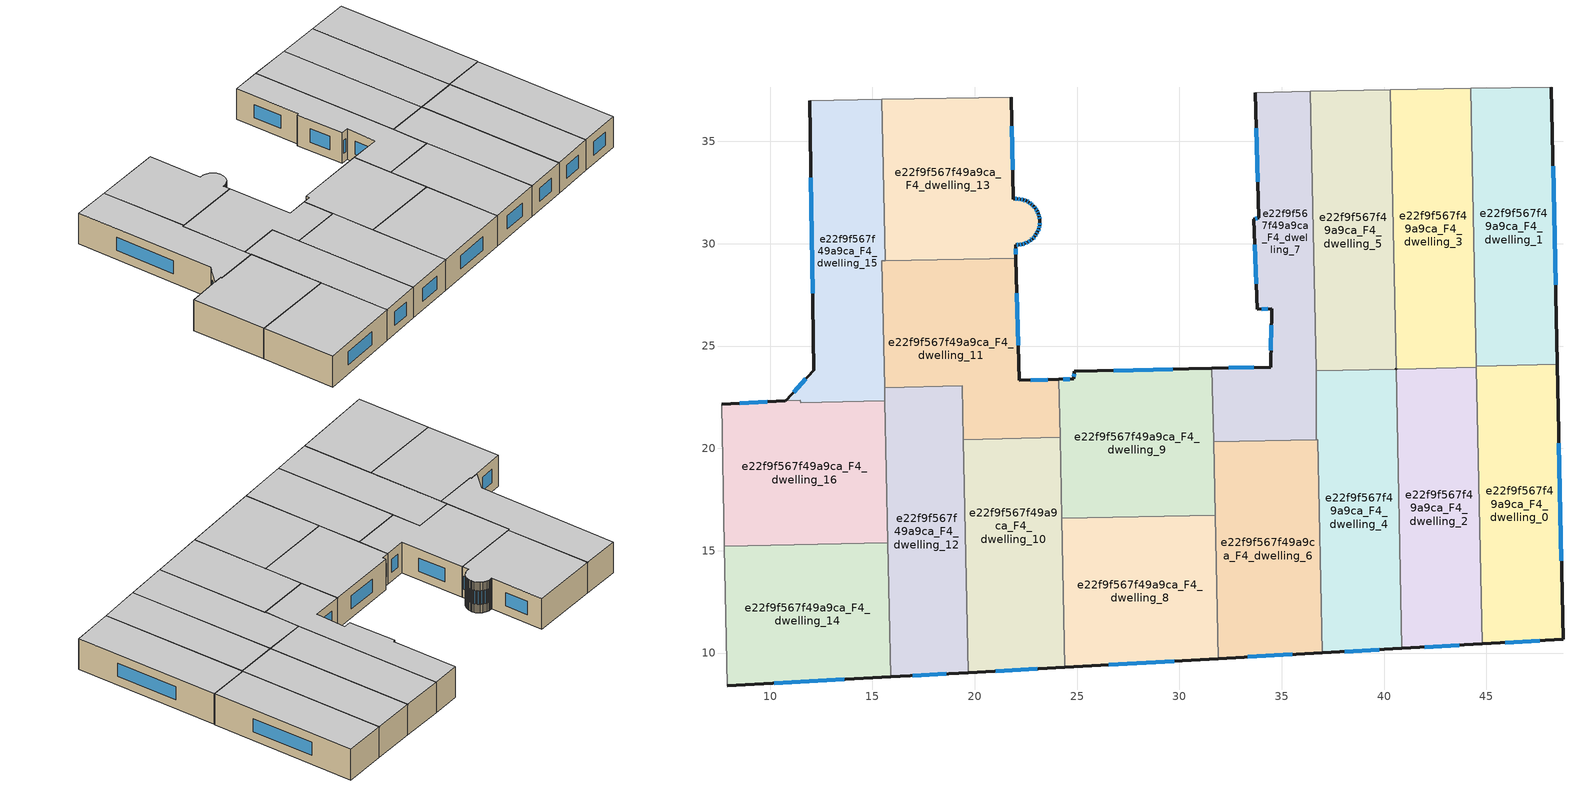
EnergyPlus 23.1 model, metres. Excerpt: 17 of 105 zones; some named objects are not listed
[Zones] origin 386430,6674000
e22f9f567f49a9ca_F4_dwelling_0
 floor to e22f9f567f49a9ca_F3_dwelling_0 (EU_floor_Construction): 48.46,24.1 48.74,10.67 44.79,10.45 44.51,23.95 44.51,24.02 z12
 wall outside (EU_wall_Construction): 44.79,10.45 48.74,10.67 48.46,24.1 z12:15
 wall to e22f9f567f49a9ca_F4_dwelling_2 (EU_wall_Construction): 44.51,23.95 44.79,10.45 z12:15
 wall to e22f9f567f49a9ca_F4_dwelling_3 (EU_wall_Construction): 44.51,24.02 44.51,23.95 z12:15
 wall to e22f9f567f49a9ca_F4_dwelling_1 (EU_wall_Construction): 48.46,24.1 44.51,24.02 z12:15
 window (EU_Window_Construction): 48.66,14.51 48.54,20.26 / 45.92,10.51 47.61,10.61 z12.86:14.14
 ceiling to e22f9f567f49a9ca_F5_dwelling_0 (EU_floor_Construction): 48.74,10.67 48.46,24.1 44.51,24.02 44.51,23.95 44.79,10.45 z15
e22f9f567f49a9ca_F4_dwelling_1
 floor to e22f9f567f49a9ca_F3_dwelling_1 (EU_floor_Construction): 48.17,37.66 48.46,24.13 48.46,24.1 44.51,24.02 44.51,24.05 44.22,37.59 z12
 wall outside (EU_wall_Construction): 48.46,24.1 48.46,24.13 48.17,37.66 z12:15
 wall to e22f9f567f49a9ca_F4_dwelling_3 (EU_wall_Construction): 44.22,37.59 44.51,24.05 44.51,24.02 z12:15
 wall adiabatic (EU_wall_Construction): 48.17,37.66 44.22,37.59 z12:15
 window (EU_Window_Construction): 48.37,28 48.25,33.79 z12.86:14.14
 ceiling to e22f9f567f49a9ca_F5_dwelling_1 (EU_floor_Construction): 48.46,24.1 48.46,24.13 48.17,37.66 44.22,37.59 44.51,24.05 44.51,24.02 z15
e22f9f567f49a9ca_F4_dwelling_10
 floor to e22f9f567f49a9ca_F3_dwelling_10 (EU_floor_Construction): 24.11,23.37 24.41,9.31 19.68,9.05 19.45,20.43 24.17,20.53 z12
 wall outside (EU_wall_Construction): 19.68,9.05 24.41,9.31 z12:15
 wall to e22f9f567f49a9ca_F4_dwelling_11 (EU_wall_Construction): 24.11,23.37 24.17,20.53 19.45,20.43 z12:15
 wall to e22f9f567f49a9ca_F4_dwelling_12 (EU_wall_Construction): 19.44,20.43 19.68,9.05 z12:15
 wall to e22f9f567f49a9ca_F4_dwelling_8 (EU_wall_Construction): 24.41,9.31 24.25,16.58 z12:15
 wall to e22f9f567f49a9ca_F4_dwelling_9 (EU_wall_Construction): 24.25,16.58 24.17,20.53 24.11,23.37 z12:15
 window (EU_Window_Construction): 21.03,9.12 23.06,9.24 z12.86:14.14
 ceiling to e22f9f567f49a9ca_F5_dwelling_10 (EU_floor_Construction): 24.41,9.31 24.11,23.37 24.17,20.53 19.45,20.43 19.68,9.05 z15
e22f9f567f49a9ca_F4_dwelling_11
 floor to e22f9f567f49a9ca_F3_dwelling_11 (EU_floor_Construction): 22.01,29.3 22.17,23.32 24.11,23.37 24.17,20.53 19.45,20.43 19.39,23.05 15.59,22.97 15.46,29.16 z12
 wall outside (EU_wall_Construction): 24.11,23.37 22.17,23.32 22.01,29.3 z12:15
 wall to e22f9f567f49a9ca_F4_dwelling_12 (EU_wall_Construction): 15.59,22.97 19.39,23.05 19.44,20.44 z12:15
 wall to e22f9f567f49a9ca_F4_dwelling_15 (EU_wall_Construction): 15.61,29.16 15.46,29.16 15.59,22.97 z12:15
 wall to e22f9f567f49a9ca_F4_dwelling_13 (EU_wall_Construction): 22.01,29.3 15.61,29.16 z12:15
 window (EU_Window_Construction): 22.12,25.03 22.06,27.59 / 23.56,23.36 22.72,23.34 z12.86:14.14
 ceiling to e22f9f567f49a9ca_F5_dwelling_11 (EU_floor_Construction): 24.17,20.53 24.11,23.37 22.17,23.32 22.01,29.3 15.46,29.16 15.59,22.97 19.39,23.05 19.45,20.43 z15
e22f9f567f49a9ca_F4_dwelling_12
 floor to e22f9f567f49a9ca_F3_dwelling_12 (EU_floor_Construction): 19.39,23.05 19.68,9.05 15.89,8.84 15.59,22.97 z12
 wall outside (EU_wall_Construction): 15.89,8.84 19.68,9.05 z12:15
 wall to e22f9f567f49a9ca_F4_dwelling_16 (EU_wall_Construction): 15.61,22.33 15.75,15.39 z12:15
 wall to e22f9f567f49a9ca_F4_dwelling_14 (EU_wall_Construction): 15.75,15.39 15.89,8.84 z12:15
 wall to e22f9f567f49a9ca_F4_dwelling_15 (EU_wall_Construction): 15.59,22.97 15.6,22.33 z12:15
 window (EU_Window_Construction): 16.97,8.9 18.6,8.99 z12.86:14.14
 ceiling to e22f9f567f49a9ca_F5_dwelling_12 (EU_floor_Construction): 19.68,9.05 19.39,23.05 15.59,22.97 15.89,8.84 z15
e22f9f567f49a9ca_F4_dwelling_13
 floor to e22f9f567f49a9ca_F3_dwelling_13 (EU_floor_Construction): 21.78,37.17 21.89,32.18 21.94,32.19 22.09,32.2 22.23,32.18 22.38,32.15 22.51,32.1 22.64,32.03 22.76,31.94 22.87,31.84 22.96,31.73 23.04,31.6 23.1,31.47 23.15,31.33 23.17,31.18 23.17,31.12 23.18,31.04 23.16,30.89 23.13,30.75 23.08,30.61 23.01,30.48 22.92,30.36 22.82,30.25 22.71,30.16 22.58,30.08 22.45,30.02 22.31,29.97 22.16,29.95 22.02,29.95 21.99,29.95 22.01,29.3 15.61,29.16 15.45,37.05 z12
 wall outside (EU_wall_Construction): 22.01,29.3 21.99,29.95 22.02,29.95 22.16,29.95 22.31,29.97 22.45,30.02 22.58,30.08 22.71,30.16 22.82,30.25 22.92,30.36 23.01,30.48 23.08,30.61 23.13,30.75 23.16,30.89 23.18,31.04 23.17,31.12 23.17,31.18 23.15,31.33 23.1,31.47 23.04,31.6 22.96,31.73 22.87,31.84 22.76,31.94 22.64,32.03 22.51,32.1 22.38,32.15 22.23,32.18 22.09,32.2 21.94,32.19 21.89,32.18 21.78,37.17 z12:15
 wall to e22f9f567f49a9ca_F4_dwelling_15 (EU_wall_Construction): 15.45,37.05 15.61,29.16 z12:15
 wall adiabatic (EU_wall_Construction): 21.78,37.17 15.45,37.05 z12:15
 window (EU_Window_Construction): 21.86,33.61 21.81,35.74 / 22.04,32.19 21.98,32.19 / 22.19,32.18 22.13,32.19 / 22.33,32.16 22.27,32.17 / 22.47,32.11 22.41,32.13 / 22.61,32.05 22.55,32.08 / 22.73,31.97 22.68,32 / 22.84,31.87 22.79,31.91 / 22.94,31.76 22.9,31.81 / 23.02,31.64 22.99,31.69 / 23.09,31.51 23.06,31.56 / 23.13,31.37 23.12,31.43 / 23.16,31.22 23.15,31.29 / 23.17,30.93 23.17,30.99 / 23.14,30.79 23.15,30.85 / 23.09,30.65 23.11,30.71 / 23.03,30.52 23.06,30.57 / 22.95,30.39 22.98,30.44 / 22.85,30.28 22.89,30.33 / 22.74,30.18 22.79,30.22 / 22.62,30.1 22.67,30.13 / 22.49,30.04 22.55,30.06 / 22.35,29.99 22.41,30.01 / 22.21,29.96 22.27,29.97 / 22.06,29.95 22.12,29.95 / 22.01,29.48 22,29.76 z12.86:14.14
 ceiling to e22f9f567f49a9ca_F5_dwelling_13 (EU_floor_Construction): 22.58,30.08 22.71,30.16 22.82,30.25 22.92,30.36 23.01,30.48 23.08,30.61 23.13,30.75 23.16,30.89 23.18,31.04 23.17,31.12 23.17,31.18 23.15,31.33 23.1,31.47 23.04,31.6 22.96,31.73 22.87,31.84 22.76,31.94 22.64,32.03 22.51,32.1 22.38,32.15 22.23,32.18 22.09,32.2 21.94,32.19 21.89,32.18 21.78,37.17 15.45,37.05 15.61,29.16 22.01,29.3 21.99,29.95 22.02,29.95 22.16,29.95 22.31,29.97 22.45,30.02 z15
e22f9f567f49a9ca_F4_dwelling_14
 floor to e22f9f567f49a9ca_F3_dwelling_14 (EU_floor_Construction): 15.75,15.39 15.89,8.84 7.91,8.39 7.77,15.22 z12
 wall outside (EU_wall_Construction): 7.91,8.39 15.89,8.84 z12:15
 wall adiabatic (EU_wall_Construction): 7.77,15.22 7.91,8.39 z12:15
 wall to e22f9f567f49a9ca_F4_dwelling_16 (EU_wall_Construction): 15.75,15.39 7.77,15.22 z12:15
 window (EU_Window_Construction): 10.19,8.52 13.61,8.71 z12.86:14.14
 ceiling to e22f9f567f49a9ca_F5_dwelling_14 (EU_floor_Construction): 15.89,8.84 15.75,15.39 7.77,15.22 7.91,8.39 z15
e22f9f567f49a9ca_F4_dwelling_15
 floor to e22f9f567f49a9ca_F3_dwelling_15 (EU_floor_Construction): 15.45,37.05 15.61,29.16 15.46,29.16 15.6,22.33 11.48,22.24 11.48,22.36 10.75,22.33 12.14,23.83 11.93,36.98 z12
 wall outside (EU_wall_Construction): 11.93,36.98 12.14,23.83 10.75,22.33 z12:15
 wall adiabatic (EU_wall_Construction): 15.45,37.05 11.93,36.98 z12:15
 wall to e22f9f567f49a9ca_F4_dwelling_16 (EU_wall_Construction): 10.75,22.33 11.48,22.36 11.48,22.24 / 11.49,22.24 15.6,22.33 z12:15
 window (EU_Window_Construction): 11.99,33.23 12.08,27.59 / 11.74,23.4 11.15,22.76 z12.86:14.14
 ceiling to e22f9f567f49a9ca_F5_dwelling_15 (EU_floor_Construction): 15.6,22.33 15.46,29.16 15.61,29.16 15.45,37.05 11.93,36.98 12.14,23.83 10.75,22.33 11.48,22.36 11.48,22.24 z15
e22f9f567f49a9ca_F4_dwelling_16
 floor to e22f9f567f49a9ca_F3_dwelling_16 (EU_floor_Construction): 15.61,22.33 15.75,15.39 7.77,15.22 7.62,22.16 11.48,22.36 11.49,22.24 z12
 wall outside (EU_wall_Construction): 10.75,22.33 7.62,22.16 z12:15
 wall adiabatic (EU_wall_Construction): 7.62,22.16 7.77,15.22 z12:15
 window (EU_Window_Construction): 9.86,22.28 8.52,22.21 z12.86:14.14
 ceiling to e22f9f567f49a9ca_F5_dwelling_16 (EU_floor_Construction): 15.75,15.39 15.61,22.33 11.49,22.24 11.48,22.36 7.62,22.16 7.77,15.22 z15
e22f9f567f49a9ca_F4_dwelling_2
 floor to e22f9f567f49a9ca_F3_dwelling_2 (EU_floor_Construction): 44.51,23.95 44.79,10.45 40.87,10.23 40.59,23.87 z12
 wall outside (EU_wall_Construction): 40.87,10.23 44.79,10.45 z12:15
 wall to e22f9f567f49a9ca_F4_dwelling_4 (EU_wall_Construction): 40.58,23.87 40.87,10.23 z12:15
 wall to e22f9f567f49a9ca_F4_dwelling_3 (EU_wall_Construction): 44.51,23.95 40.59,23.87 z12:15
 window (EU_Window_Construction): 41.99,10.29 43.67,10.39 z12.86:14.14
 ceiling to e22f9f567f49a9ca_F5_dwelling_2 (EU_floor_Construction): 44.79,10.45 44.51,23.95 40.59,23.87 40.87,10.23 z15
e22f9f567f49a9ca_F4_dwelling_3
 floor to e22f9f567f49a9ca_F3_dwelling_3 (EU_floor_Construction): 44.22,37.59 44.51,24.05 44.51,24.02 44.51,23.95 40.58,23.87 40.58,23.93 40.3,37.51 z12
 wall outside (EU_wall_Construction): 40.58,23.9 40.58,23.87 z12:15
 wall adiabatic (EU_wall_Construction): 44.22,37.59 40.3,37.51 z12:15
 wall to e22f9f567f49a9ca_F4_dwelling_5 (EU_wall_Construction): 40.3,37.51 40.58,23.93 40.58,23.9 z12:15
 ceiling to e22f9f567f49a9ca_F5_dwelling_3 (EU_floor_Construction): 44.51,23.95 44.51,24.02 44.51,24.05 44.22,37.59 40.3,37.51 40.58,23.93 40.58,23.87 z15
e22f9f567f49a9ca_F4_dwelling_4
 floor to e22f9f567f49a9ca_F3_dwelling_4 (EU_floor_Construction): 40.58,23.87 40.87,10.23 36.97,10.01 36.75,20.43 36.68,20.43 36.68,21.88 36.68,23.79 z12
 wall outside (EU_wall_Construction): 36.97,10.01 40.87,10.23 z12:15
 wall to e22f9f567f49a9ca_F4_dwelling_6 (EU_wall_Construction): 36.68,20.43 36.75,20.43 36.97,10.01 z12:15
 wall to e22f9f567f49a9ca_F4_dwelling_7 (EU_wall_Construction): 36.68,23.79 36.68,21.88 36.68,20.43 z12:15
 wall to e22f9f567f49a9ca_F4_dwelling_5 (EU_wall_Construction): 40.58,23.87 36.68,23.79 z12:15
 window (EU_Window_Construction): 38.08,10.08 39.75,10.17 z12.86:14.14
 ceiling to e22f9f567f49a9ca_F5_dwelling_4 (EU_floor_Construction): 40.87,10.23 40.58,23.87 36.68,23.79 36.68,21.88 36.68,20.43 36.75,20.43 36.97,10.01 z15
e22f9f567f49a9ca_F4_dwelling_5
 floor to e22f9f567f49a9ca_F3_dwelling_5 (EU_floor_Construction): 40.3,37.51 40.58,23.9 40.58,23.87 36.68,23.79 36.39,37.44 z12
 wall outside (EU_wall_Construction): 40.58,23.87 40.58,23.9 z12:15
 wall to e22f9f567f49a9ca_F4_dwelling_7 (EU_wall_Construction): 36.39,37.44 36.68,23.79 z12:15
 wall adiabatic (EU_wall_Construction): 40.3,37.51 36.39,37.44 z12:15
 ceiling to e22f9f567f49a9ca_F5_dwelling_5 (EU_floor_Construction): 40.58,23.87 40.58,23.9 40.3,37.51 36.39,37.44 36.68,23.79 z15
e22f9f567f49a9ca_F4_dwelling_6
 floor to e22f9f567f49a9ca_F3_dwelling_6 (EU_floor_Construction): 36.75,20.43 36.97,10.01 31.89,9.73 31.66,20.33 z12
 wall outside (EU_wall_Construction): 31.89,9.73 36.97,10.01 z12:15
 wall to e22f9f567f49a9ca_F4_dwelling_8 (EU_wall_Construction): 31.74,16.74 31.89,9.73 z12:15
 wall to e22f9f567f49a9ca_F4_dwelling_7 (EU_wall_Construction): 36.68,20.43 31.66,20.33 z12:15
 wall to e22f9f567f49a9ca_F4_dwelling_9 (EU_wall_Construction): 31.67,20.33 31.74,16.74 z12:15
 window (EU_Window_Construction): 33.34,9.81 35.52,9.93 z12.86:14.14
 ceiling to e22f9f567f49a9ca_F5_dwelling_6 (EU_floor_Construction): 36.97,10.01 36.75,20.43 31.66,20.33 31.89,9.73 z15
e22f9f567f49a9ca_F4_dwelling_7
 floor to e22f9f567f49a9ca_F3_dwelling_7 (EU_floor_Construction): 36.39,37.44 36.68,23.79 36.68,21.88 36.68,20.43 31.66,20.33 31.59,23.91 34.46,23.98 34.5,26.82 33.81,26.79 33.63,31.21 33.86,31.27 33.71,37.39 z12
 wall outside (EU_wall_Construction): 33.71,37.39 33.86,31.27 33.63,31.21 33.81,26.79 34.5,26.82 34.46,23.98 31.59,23.91 z12:15
 wall adiabatic (EU_wall_Construction): 36.39,37.44 33.71,37.39 z12:15
 wall to e22f9f567f49a9ca_F4_dwelling_9 (EU_wall_Construction): 31.59,23.91 31.66,20.33 z12:15
 window (EU_Window_Construction): 33.64,23.96 32.41,23.93 / 34.49,26.01 34.47,24.79 / 34.01,26.8 34.3,26.81 / 33.68,29.94 33.76,28.05 / 33.8,31.25 33.7,31.22 / 33.75,35.64 33.82,33.02 z12.86:14.14
 ceiling to e22f9f567f49a9ca_F5_dwelling_7 (EU_floor_Construction): 36.68,20.43 36.68,21.88 36.68,23.79 36.39,37.44 33.71,37.39 33.86,31.27 33.63,31.21 33.81,26.79 34.5,26.82 34.46,23.98 31.59,23.91 31.66,20.33 z15
e22f9f567f49a9ca_F4_dwelling_8
 floor to e22f9f567f49a9ca_F3_dwelling_8 (EU_floor_Construction): 31.74,16.74 31.89,9.73 24.41,9.31 24.25,16.58 z12
 wall outside (EU_wall_Construction): 24.41,9.31 31.89,9.73 z12:15
 wall to e22f9f567f49a9ca_F4_dwelling_9 (EU_wall_Construction): 31.74,16.74 24.25,16.58 z12:15
 window (EU_Window_Construction): 26.54,9.43 29.75,9.61 z12.86:14.14
 ceiling to e22f9f567f49a9ca_F5_dwelling_8 (EU_floor_Construction): 31.89,9.73 31.74,16.74 24.25,16.58 24.41,9.31 z15
e22f9f567f49a9ca_F4_dwelling_9
 floor to e22f9f567f49a9ca_F3_dwelling_9 (EU_floor_Construction): 31.59,23.91 31.74,16.74 24.25,16.58 24.11,23.37 24.84,23.39 24.86,23.76 z12
 wall outside (EU_wall_Construction): 31.59,23.91 24.86,23.76 24.84,23.39 24.11,23.37 z12:15
 window (EU_Window_Construction): 24.63,23.39 24.32,23.38 / 24.86,23.66 24.84,23.5 / 29.67,23.87 26.78,23.8 z12.86:14.14
 ceiling to e22f9f567f49a9ca_F5_dwelling_9 (EU_floor_Construction): 31.74,16.74 31.59,23.91 24.86,23.76 24.84,23.39 24.11,23.37 24.25,16.58 z15
[Building]
EU S2 Campaign: North Axis=0; Terrain=City; Solar Distribution=FullExterior
[Site:Location]
Helsinki-Vantaa.AP: Latitude=60.317; Longitude=24.963; Time Zone=2; Elevation=54.6
[SizingPeriod:WeatherFileDays]
AnnualSizingPeriod: Begin Month=1; Begin Day of Month=1; End Month=12; End Day of Month=31; Day of Week for Start Day=Monday; Use Weather File Daylight Saving Period=No; Use Weather File Rain and Snow Indicators=No
[MATERIAL]
EU_InternalMass_Material: Roughness=MediumRough; Thickness=0.1; Conductivity=1; Density=1800; Specific Heat=900; Thermal Absorptance=0.9; Solar Absorptance=0.7; Visible Absorptance=0.7
[MATERIAL:NOMASS] Roughness=MediumRough; Thermal Absorptance=0.9; Solar Absorptance=0.7; Visible Absorptance=0.7
Name | Thermal Resistance
EU_wall_NoMass | 1.10183
EU_floor_NoMass | 1.70606
[WINDOWMATERIAL:SIMPLEGLAZINGSYSTEM]
EU_Window_SimpleGlazing: UFactor=3.11035; Solar Heat Gain Coefficient=0.8; Visible Transmittance=0.8
[CONSTRUCTION]
EU_wall_Construction: EU_wall_NoMass
EU_floor_Construction: EU_floor_NoMass
EU_Window_Construction: EU_Window_SimpleGlazing
EU_InternalMass_Construction: EU_InternalMass_Material
[ZONE] Type=1; Multiplier=1; Ceiling Height=autocalculate; Floor Area=autocalculate; Part of Total Floor Area=Yes
Name | Volume
e22f9f567f49a9ca_F4_dwelling_0 | 159.962
e22f9f567f49a9ca_F4_dwelling_1 | 160.707
e22f9f567f49a9ca_F4_dwelling_10 | 160.325
e22f9f567f49a9ca_F4_dwelling_11; e22f9f567f49a9ca_F4_dwelling_6 | 160.326
e22f9f567f49a9ca_F4_dwelling_12 | 160.33
e22f9f567f49a9ca_F4_dwelling_13 | 156.787
e22f9f567f49a9ca_F4_dwelling_14 | 160.334
e22f9f567f49a9ca_F4_dwelling_15 | 157.259
e22f9f567f49a9ca_F4_dwelling_16 | 166.904
e22f9f567f49a9ca_F4_dwelling_2 | 159.842
e22f9f567f49a9ca_F4_dwelling_3 | 160.712
e22f9f567f49a9ca_F4_dwelling_4 | 161.061
e22f9f567f49a9ca_F4_dwelling_5 | 159.957
e22f9f567f49a9ca_F4_dwelling_7 | 160.003
e22f9f567f49a9ca_F4_dwelling_8 | 160.324
e22f9f567f49a9ca_F4_dwelling_9 | 160.307
[INTERNALMASS] Construction=EU_InternalMass_Construction
Name | Zone or ZoneList | Surface Area
e22f9f567f49a9ca_F4_dwelling_0_EU_InternalMass | e22f9f567f49a9ca_F4_dwelling_0 | 53.3213
e22f9f567f49a9ca_F4_dwelling_1_EU_InternalMass | e22f9f567f49a9ca_F4_dwelling_1 | 53.5681
e22f9f567f49a9ca_F4_dwelling_2_EU_InternalMass | e22f9f567f49a9ca_F4_dwelling_2 | 53.3166
e22f9f567f49a9ca_F4_dwelling_3_EU_InternalMass | e22f9f567f49a9ca_F4_dwelling_3 | 53.5705
e22f9f567f49a9ca_F4_dwelling_4_EU_InternalMass | e22f9f567f49a9ca_F4_dwelling_4 | 53.6822
e22f9f567f49a9ca_F4_dwelling_5_EU_InternalMass | e22f9f567f49a9ca_F4_dwelling_5 | 53.3189
e22f9f567f49a9ca_F4_dwelling_6_EU_InternalMass | e22f9f567f49a9ca_F4_dwelling_6 | 53.4411
e22f9f567f49a9ca_F4_dwelling_7_EU_InternalMass | e22f9f567f49a9ca_F4_dwelling_7 | 53.3343
e22f9f567f49a9ca_F4_dwelling_8_EU_InternalMass | e22f9f567f49a9ca_F4_dwelling_8 | 53.4401
e22f9f567f49a9ca_F4_dwelling_9_EU_InternalMass | e22f9f567f49a9ca_F4_dwelling_9 | 53.4379
e22f9f567f49a9ca_F4_dwelling_10_EU_InternalMass | e22f9f567f49a9ca_F4_dwelling_10 | 53.4448
e22f9f567f49a9ca_F4_dwelling_11_EU_InternalMass | e22f9f567f49a9ca_F4_dwelling_11 | 53.4419
e22f9f567f49a9ca_F4_dwelling_12_EU_InternalMass | e22f9f567f49a9ca_F4_dwelling_12 | 53.4489
e22f9f567f49a9ca_F4_dwelling_13_EU_InternalMass | e22f9f567f49a9ca_F4_dwelling_13 | 52.26
e22f9f567f49a9ca_F4_dwelling_14_EU_InternalMass | e22f9f567f49a9ca_F4_dwelling_14 | 53.4445
e22f9f567f49a9ca_F4_dwelling_15_EU_InternalMass | e22f9f567f49a9ca_F4_dwelling_15 | 52.4321
e22f9f567f49a9ca_F4_dwelling_16_EU_InternalMass | e22f9f567f49a9ca_F4_dwelling_16 | 55.6361
[OTHEREQUIPMENT] Fuel Type=Electricity; Design Level Calculation Method=Watts/Area; Power per Zone Floor Area=1; Fraction Latent=0; Fraction Radiant=0; Fraction Lost=0; Carbon Dioxide Generation Rate=0; EndUse Subcategory=EU_Step8_InternalGains
Name | Zone or ZoneList or Space or SpaceList | Schedule
EU_Step8_InternalGain_e22f9f567f49a9ca_F4_dwelling_0_f000 | e22f9f567f49a9ca_F4_dwelling_0 | EU_Step8_GainSchedule_e22f9f567f49a9ca_F4_dwelling_0_f000
EU_Step8_InternalGain_e22f9f567f49a9ca_F4_dwelling_1_f000 | e22f9f567f49a9ca_F4_dwelling_1 | EU_Step8_GainSchedule_e22f9f567f49a9ca_F4_dwelling_1_f000
EU_Step8_InternalGain_e22f9f567f49a9ca_F4_dwelling_2_f000 | e22f9f567f49a9ca_F4_dwelling_2 | EU_Step8_GainSchedule_e22f9f567f49a9ca_F4_dwelling_2_f000
EU_Step8_InternalGain_e22f9f567f49a9ca_F4_dwelling_3_f000 | e22f9f567f49a9ca_F4_dwelling_3 | EU_Step8_GainSchedule_e22f9f567f49a9ca_F4_dwelling_3_f000
EU_Step8_InternalGain_e22f9f567f49a9ca_F4_dwelling_4_f000 | e22f9f567f49a9ca_F4_dwelling_4 | EU_Step8_GainSchedule_e22f9f567f49a9ca_F4_dwelling_4_f000
EU_Step8_InternalGain_e22f9f567f49a9ca_F4_dwelling_5_f000 | e22f9f567f49a9ca_F4_dwelling_5 | EU_Step8_GainSchedule_e22f9f567f49a9ca_F4_dwelling_5_f000
EU_Step8_InternalGain_e22f9f567f49a9ca_F4_dwelling_6_f000 | e22f9f567f49a9ca_F4_dwelling_6 | EU_Step8_GainSchedule_e22f9f567f49a9ca_F4_dwelling_6_f000
EU_Step8_InternalGain_e22f9f567f49a9ca_F4_dwelling_7_f000 | e22f9f567f49a9ca_F4_dwelling_7 | EU_Step8_GainSchedule_e22f9f567f49a9ca_F4_dwelling_7_f000
EU_Step8_InternalGain_e22f9f567f49a9ca_F4_dwelling_8_f000 | e22f9f567f49a9ca_F4_dwelling_8 | EU_Step8_GainSchedule_e22f9f567f49a9ca_F4_dwelling_8_f000
EU_Step8_InternalGain_e22f9f567f49a9ca_F4_dwelling_9_f000 | e22f9f567f49a9ca_F4_dwelling_9 | EU_Step8_GainSchedule_e22f9f567f49a9ca_F4_dwelling_9_f000
EU_Step8_InternalGain_e22f9f567f49a9ca_F4_dwelling_10_f000 | e22f9f567f49a9ca_F4_dwelling_10 | EU_Step8_GainSchedule_e22f9f567f49a9ca_F4_dwelling_10_f000
EU_Step8_InternalGain_e22f9f567f49a9ca_F4_dwelling_11_f000 | e22f9f567f49a9ca_F4_dwelling_11 | EU_Step8_GainSchedule_e22f9f567f49a9ca_F4_dwelling_11_f000
EU_Step8_InternalGain_e22f9f567f49a9ca_F4_dwelling_12_f000 | e22f9f567f49a9ca_F4_dwelling_12 | EU_Step8_GainSchedule_e22f9f567f49a9ca_F4_dwelling_12_f000
EU_Step8_InternalGain_e22f9f567f49a9ca_F4_dwelling_13_f000 | e22f9f567f49a9ca_F4_dwelling_13 | EU_Step8_GainSchedule_e22f9f567f49a9ca_F4_dwelling_13_f000
EU_Step8_InternalGain_e22f9f567f49a9ca_F4_dwelling_14_f000 | e22f9f567f49a9ca_F4_dwelling_14 | EU_Step8_GainSchedule_e22f9f567f49a9ca_F4_dwelling_14_f000
EU_Step8_InternalGain_e22f9f567f49a9ca_F4_dwelling_15_f000 | e22f9f567f49a9ca_F4_dwelling_15 | EU_Step8_GainSchedule_e22f9f567f49a9ca_F4_dwelling_15_f000
EU_Step8_InternalGain_e22f9f567f49a9ca_F4_dwelling_16_f000 | e22f9f567f49a9ca_F4_dwelling_16 | EU_Step8_GainSchedule_e22f9f567f49a9ca_F4_dwelling_16_f000
[ZONEVENTILATION:DESIGNFLOWRATE] Schedule=EU_AlwaysOn; Design Flow Rate Calculation Method=AirChanges/Hour; Air Changes per Hour=0.756316; Ventilation Type=Natural; Fan Pressure Rise=0; Fan Total Efficiency=1; Constant Term Coefficient=1; Temperature Term Coefficient=0; Velocity Term Coefficient=0; Velocity Squared Term Coefficient=0; Minimum Indoor Temperature=-100; Maximum Indoor Temperature=100; Delta Temperature=-100; Minimum Outdoor Temperature=-100; Maximum Outdoor Temperature=100; Maximum Wind Speed=40
Name | Zone or ZoneList or Space or SpaceList
EU_ConstantAir_e22f9f567f49a9ca_F4_dwelling_0 | e22f9f567f49a9ca_F4_dwelling_0
EU_ConstantAir_e22f9f567f49a9ca_F4_dwelling_1 | e22f9f567f49a9ca_F4_dwelling_1
EU_ConstantAir_e22f9f567f49a9ca_F4_dwelling_2 | e22f9f567f49a9ca_F4_dwelling_2
EU_ConstantAir_e22f9f567f49a9ca_F4_dwelling_3 | e22f9f567f49a9ca_F4_dwelling_3
EU_ConstantAir_e22f9f567f49a9ca_F4_dwelling_4 | e22f9f567f49a9ca_F4_dwelling_4
EU_ConstantAir_e22f9f567f49a9ca_F4_dwelling_5 | e22f9f567f49a9ca_F4_dwelling_5
EU_ConstantAir_e22f9f567f49a9ca_F4_dwelling_6 | e22f9f567f49a9ca_F4_dwelling_6
EU_ConstantAir_e22f9f567f49a9ca_F4_dwelling_7 | e22f9f567f49a9ca_F4_dwelling_7
EU_ConstantAir_e22f9f567f49a9ca_F4_dwelling_8 | e22f9f567f49a9ca_F4_dwelling_8
EU_ConstantAir_e22f9f567f49a9ca_F4_dwelling_9 | e22f9f567f49a9ca_F4_dwelling_9
EU_ConstantAir_e22f9f567f49a9ca_F4_dwelling_10 | e22f9f567f49a9ca_F4_dwelling_10
EU_ConstantAir_e22f9f567f49a9ca_F4_dwelling_11 | e22f9f567f49a9ca_F4_dwelling_11
EU_ConstantAir_e22f9f567f49a9ca_F4_dwelling_12 | e22f9f567f49a9ca_F4_dwelling_12
EU_ConstantAir_e22f9f567f49a9ca_F4_dwelling_13 | e22f9f567f49a9ca_F4_dwelling_13
EU_ConstantAir_e22f9f567f49a9ca_F4_dwelling_14 | e22f9f567f49a9ca_F4_dwelling_14
EU_ConstantAir_e22f9f567f49a9ca_F4_dwelling_15 | e22f9f567f49a9ca_F4_dwelling_15
EU_ConstantAir_e22f9f567f49a9ca_F4_dwelling_16 | e22f9f567f49a9ca_F4_dwelling_16
[HVACTEMPLATE:ZONE:IDEALLOADSAIRSYSTEM] System Availability Schedule=EU_AlwaysOn; Maximum Heating Supply Air Temperature=50; Minimum Cooling Supply Air Temperature=13; Maximum Heating Supply Air Humidity Ratio=0.0156; Minimum Cooling Supply Air Humidity Ratio=0.0077; Heating Limit=NoLimit; Cooling Limit=NoLimit; Heating Availability Schedule=EU_AlwaysOn; Cooling Availability Schedule=EU_CoolingOff; Dehumidification Control Type=ConstantSensibleHeatRatio; Cooling Sensible Heat Ratio=0.7; Dehumidification Setpoint=60; Humidification Control Type=None; Humidification Setpoint=30; Outdoor Air Method=None; Outdoor Air Flow Rate per Person=0.00944; Outdoor Air Flow Rate per Zone Floor Area=0; Outdoor Air Flow Rate per Zone=0; Demand Controlled Ventilation Type=None; Outdoor Air Economizer Type=NoEconomizer; Heat Recovery Type=None; Sensible Heat Recovery Effectiveness=0.7; Latent Heat Recovery Effectiveness=0.65
Name | Template Thermostat
e22f9f567f49a9ca_F4_dwelling_0 | EU_HeatOnly_e22f9f567f49a9ca_F4_dwelling_0
e22f9f567f49a9ca_F4_dwelling_1 | EU_HeatOnly_e22f9f567f49a9ca_F4_dwelling_1
e22f9f567f49a9ca_F4_dwelling_2 | EU_HeatOnly_e22f9f567f49a9ca_F4_dwelling_2
e22f9f567f49a9ca_F4_dwelling_3 | EU_HeatOnly_e22f9f567f49a9ca_F4_dwelling_3
e22f9f567f49a9ca_F4_dwelling_4 | EU_HeatOnly_e22f9f567f49a9ca_F4_dwelling_4
e22f9f567f49a9ca_F4_dwelling_5 | EU_HeatOnly_e22f9f567f49a9ca_F4_dwelling_5
e22f9f567f49a9ca_F4_dwelling_6 | EU_HeatOnly_e22f9f567f49a9ca_F4_dwelling_6
e22f9f567f49a9ca_F4_dwelling_7 | EU_HeatOnly_e22f9f567f49a9ca_F4_dwelling_7
e22f9f567f49a9ca_F4_dwelling_8 | EU_HeatOnly_e22f9f567f49a9ca_F4_dwelling_8
e22f9f567f49a9ca_F4_dwelling_9 | EU_HeatOnly_e22f9f567f49a9ca_F4_dwelling_9
e22f9f567f49a9ca_F4_dwelling_10 | EU_HeatOnly_e22f9f567f49a9ca_F4_dwelling_10
e22f9f567f49a9ca_F4_dwelling_11 | EU_HeatOnly_e22f9f567f49a9ca_F4_dwelling_11
e22f9f567f49a9ca_F4_dwelling_12 | EU_HeatOnly_e22f9f567f49a9ca_F4_dwelling_12
e22f9f567f49a9ca_F4_dwelling_13 | EU_HeatOnly_e22f9f567f49a9ca_F4_dwelling_13
e22f9f567f49a9ca_F4_dwelling_14 | EU_HeatOnly_e22f9f567f49a9ca_F4_dwelling_14
e22f9f567f49a9ca_F4_dwelling_15 | EU_HeatOnly_e22f9f567f49a9ca_F4_dwelling_15
e22f9f567f49a9ca_F4_dwelling_16 | EU_HeatOnly_e22f9f567f49a9ca_F4_dwelling_16
[SIZING:ZONE] Zone Cooling Design Supply Air Temperature Input Method=SupplyAirTemperature; Zone Cooling Design Supply Air Temperature=13; Zone Heating Design Supply Air Temperature Input Method=SupplyAirTemperature; Zone Heating Design Supply Air Temperature=50; Zone Cooling Design Supply Air Humidity Ratio=0.008; Zone Heating Design Supply Air Humidity Ratio=0.008; Cooling Design Air Flow Method=DesignDay; Cooling Design Air Flow Rate=0; Cooling Minimum Air Flow per Zone Floor Area=0.000762; Cooling Minimum Air Flow=0; Cooling Minimum Air Flow Fraction=0.2; Heating Design Air Flow Method=DesignDay; Heating Design Air Flow Rate=0; Heating Maximum Air Flow per Zone Floor Area=0.002032; Heating Maximum Air Flow=0.141576; Heating Maximum Air Flow Fraction=0.3; Account for Dedicated Outdoor Air System=No; Dedicated Outdoor Air System Control Strategy=NeutralSupplyAir; Dedicated Outdoor Air Low Setpoint Temperature for Design=autosize; Dedicated Outdoor Air High Setpoint Temperature for Design=autosize; Zone Load Sizing Method=Sensible Load Only No Latent Load; Zone Latent Cooling Design Supply Air Humidity Ratio Input Method=HumidityRatioDifference; Zone Cooling Design Supply Air Humidity Ratio Difference=0.005; Zone Latent Heating Design Supply Air Humidity Ratio Input Method=HumidityRatioDifference; Zone Humidification Design Supply Air Humidity Ratio Difference=0.005
e22f9f567f49a9ca_F4_dwelling_0; e22f9f567f49a9ca_F4_dwelling_1; e22f9f567f49a9ca_F4_dwelling_2; e22f9f567f49a9ca_F4_dwelling_3; e22f9f567f49a9ca_F4_dwelling_4; e22f9f567f49a9ca_F4_dwelling_5; e22f9f567f49a9ca_F4_dwelling_6; e22f9f567f49a9ca_F4_dwelling_7; e22f9f567f49a9ca_F4_dwelling_8; e22f9f567f49a9ca_F4_dwelling_9; e22f9f567f49a9ca_F4_dwelling_10; e22f9f567f49a9ca_F4_dwelling_11; e22f9f567f49a9ca_F4_dwelling_12; e22f9f567f49a9ca_F4_dwelling_13; e22f9f567f49a9ca_F4_dwelling_14; e22f9f567f49a9ca_F4_dwelling_15; e22f9f567f49a9ca_F4_dwelling_16
[SCHEDULE:CONSTANT]
Name | Hourly Value
EU_AlwaysOn | 1
EU_CoolingOff | 0
[SCHEDULE:FILE] Column Number=1; Rows to Skip at Top=0; Number of Hours of Data=8760; Column Separator=Comma; Interpolate to Timestep=No; Minutes per Item=60; Adjust Schedule for Daylight Savings=Yes
Name | File
EU_Step8_GainSchedule_e22f9f567f49a9ca_F4_dwelling_0_f000 | ../../schedules/e22f9f567f49a9ca/e22f9f567f49a9ca_F4_dwelling_0_f000_gain.csv
EU_Step8_GainSchedule_e22f9f567f49a9ca_F4_dwelling_1_f000 | ../../schedules/e22f9f567f49a9ca/e22f9f567f49a9ca_F4_dwelling_1_f000_gain.csv
EU_Step8_GainSchedule_e22f9f567f49a9ca_F4_dwelling_2_f000 | ../../schedules/e22f9f567f49a9ca/e22f9f567f49a9ca_F4_dwelling_2_f000_gain.csv
EU_Step8_GainSchedule_e22f9f567f49a9ca_F4_dwelling_3_f000 | ../../schedules/e22f9f567f49a9ca/e22f9f567f49a9ca_F4_dwelling_3_f000_gain.csv
EU_Step8_GainSchedule_e22f9f567f49a9ca_F4_dwelling_4_f000 | ../../schedules/e22f9f567f49a9ca/e22f9f567f49a9ca_F4_dwelling_4_f000_gain.csv
EU_Step8_GainSchedule_e22f9f567f49a9ca_F4_dwelling_5_f000 | ../../schedules/e22f9f567f49a9ca/e22f9f567f49a9ca_F4_dwelling_5_f000_gain.csv
EU_Step8_GainSchedule_e22f9f567f49a9ca_F4_dwelling_6_f000 | ../../schedules/e22f9f567f49a9ca/e22f9f567f49a9ca_F4_dwelling_6_f000_gain.csv
EU_Step8_GainSchedule_e22f9f567f49a9ca_F4_dwelling_7_f000 | ../../schedules/e22f9f567f49a9ca/e22f9f567f49a9ca_F4_dwelling_7_f000_gain.csv
EU_Step8_GainSchedule_e22f9f567f49a9ca_F4_dwelling_8_f000 | ../../schedules/e22f9f567f49a9ca/e22f9f567f49a9ca_F4_dwelling_8_f000_gain.csv
EU_Step8_GainSchedule_e22f9f567f49a9ca_F4_dwelling_9_f000 | ../../schedules/e22f9f567f49a9ca/e22f9f567f49a9ca_F4_dwelling_9_f000_gain.csv
EU_Step8_GainSchedule_e22f9f567f49a9ca_F4_dwelling_10_f000 | ../../schedules/e22f9f567f49a9ca/e22f9f567f49a9ca_F4_dwelling_10_f000_gain.csv
EU_Step8_GainSchedule_e22f9f567f49a9ca_F4_dwelling_11_f000 | ../../schedules/e22f9f567f49a9ca/e22f9f567f49a9ca_F4_dwelling_11_f000_gain.csv
EU_Step8_GainSchedule_e22f9f567f49a9ca_F4_dwelling_12_f000 | ../../schedules/e22f9f567f49a9ca/e22f9f567f49a9ca_F4_dwelling_12_f000_gain.csv
EU_Step8_GainSchedule_e22f9f567f49a9ca_F4_dwelling_13_f000 | ../../schedules/e22f9f567f49a9ca/e22f9f567f49a9ca_F4_dwelling_13_f000_gain.csv
EU_Step8_GainSchedule_e22f9f567f49a9ca_F4_dwelling_14_f000 | ../../schedules/e22f9f567f49a9ca/e22f9f567f49a9ca_F4_dwelling_14_f000_gain.csv
EU_Step8_GainSchedule_e22f9f567f49a9ca_F4_dwelling_15_f000 | ../../schedules/e22f9f567f49a9ca/e22f9f567f49a9ca_F4_dwelling_15_f000_gain.csv
EU_Step8_GainSchedule_e22f9f567f49a9ca_F4_dwelling_16_f000 | ../../schedules/e22f9f567f49a9ca/e22f9f567f49a9ca_F4_dwelling_16_f000_gain.csv
